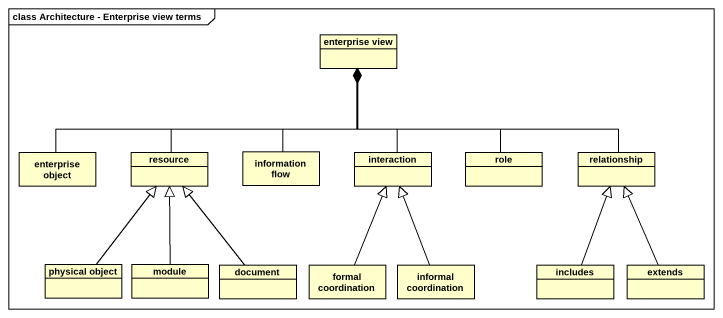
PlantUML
@startuml
mainframe class Architecture - Enterprise view terms
hide circle
hide empty members
class "enterprise view" as enterprise_view
class "enterprise object" as enterprise_object
class resource
class "information flow" as information_flow
class interaction
class role
class relationship
class "physical object" as physical_object
class module
class document
class "formal coordination" as formal_coordination
class "informal coordination" as informal_coordination
class includes
class extends
enterprise_object -right-* enterprise_view
resource -up-* enterprise_view
information_flow -up-* enterprise_view
interaction -up-* enterprise_view
role -up-* enterprise_view
relationship -left-* enterprise_view
physical_object -up-|> resource
module -up-|> resource
document -up-|> resource
formal_coordination -up-|> interaction
informal_coordination -up-|> interaction
includes -up-|> relationship
extends -up-|> relationship
@enduml
